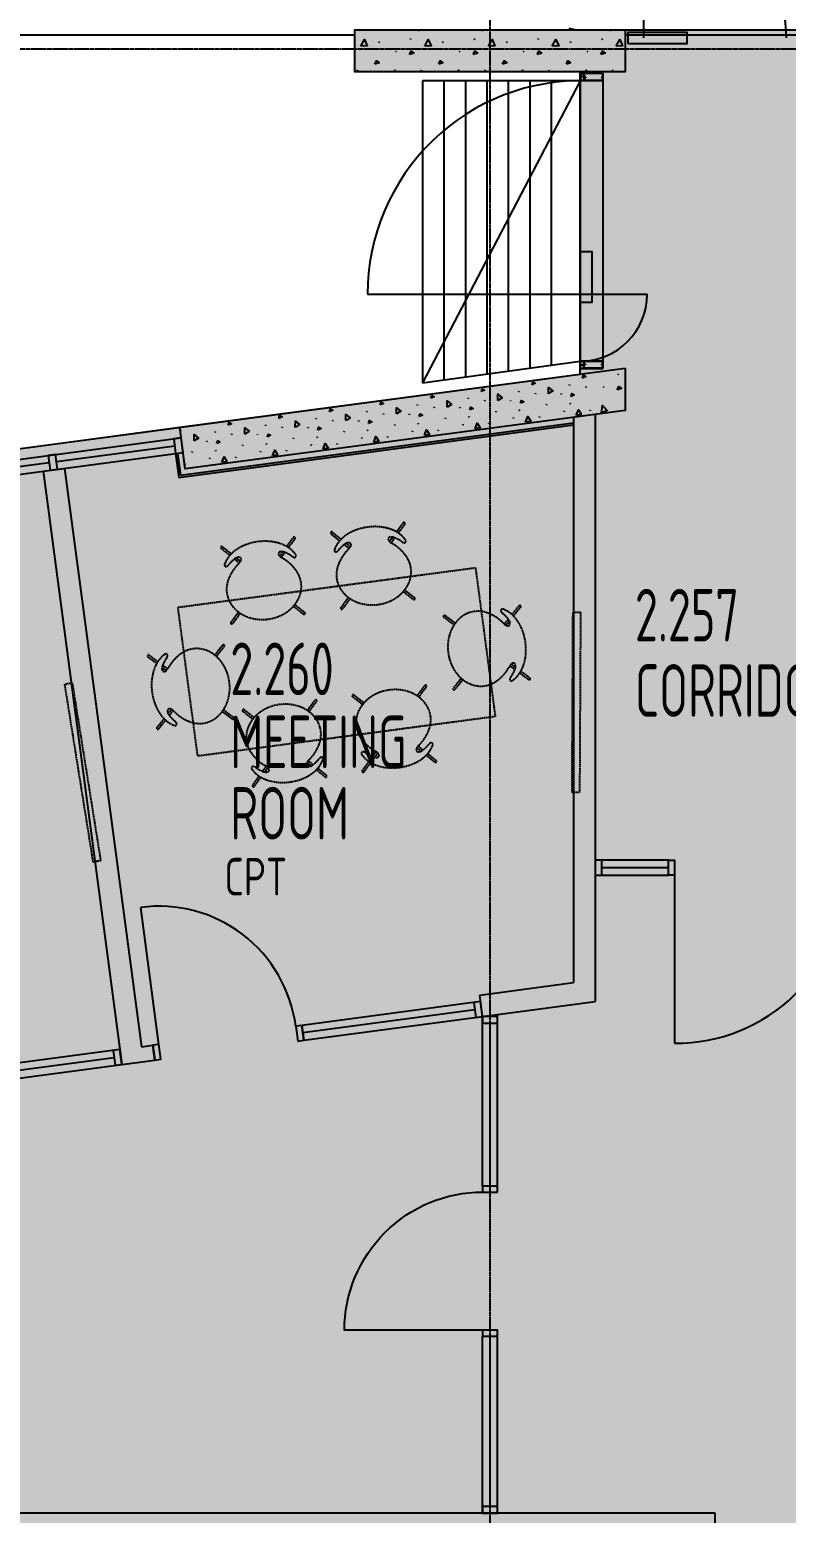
# Model space of a CAD drawing. Header units: millimetres. Extents: x -45258 to 103756, y -3540 to 105026.
# Drawn here: x 9905 to 14948, y 17043 to 26923 of the extents above; entities that cross this region are included whole.
import ezdxf
from ezdxf.enums import TextEntityAlignment as Align

# ---------------------------------------------------------------- set-up
doc = ezdxf.new("R2010")
doc.units = ezdxf.units.MM
doc.header["$LTSCALE"] = 0.4
doc.linetypes.add('BLD-80-FL-2$0$CENTER', pattern=[50.8, 31.75, -6.35, 6.35, -6.35])
doc.linetypes.add('BLD-80-FL-2$0$HIDDEN2', pattern=[4.7625, 3.175, -1.5875])
for name, color, linetype in [('BLD-80-FL-2$0$DO-EXST-6CO', 6, 'Continuous'), ('BLD-80-FL-2$0$FL-EXST-8CO', 8, 'Continuous'), ('BLD-80-FL-2$0$ST-GRID-9CE', 9, 'BLD-80-FL-2$0$CENTER'), ('BLD-80-FL-2$0$TX-EXST-6CO', 6, 'Continuous'), ('BLD-80-FL-2$0$WA-HTCH-8CO-EXST', 8, 'Continuous'), ('BLD-80-FL-2$0$WA-MASN-3CO-EXST', 3, 'Continuous'), ('BLD-80-FL-2$0$WA-PART-6C0-EXST', 6, 'Continuous'), ('BLD-80-FL-2$0$WN-EXST-8CO', 8, 'Continuous'), ('XREF', 8, 'Continuous')]:
    doc.layers.add(name, color=color, linetype=linetype)
doc.layers.add('BLD-80-FL-2$0$FU-LOOS-8H2-EXST', color=8, linetype='BLD-80-FL-2$0$HIDDEN2', lineweight=25)
doc.layers.add('BLD-80-FL-2$0$SI-BUIL-253CO', color=253, linetype='Continuous', lineweight=25)
doc.styles.add('BLD-80-FL-2$0$ISO3098B', font='isocp2.shx', dxfattribs={"width": 0.8})

# ---------------------------------------------------------------- blocks, each defined once
blk = doc.blocks.new('BLD-80-FL-2', base_point=(226.58, 457.44))
at = {"layer": 'BLD-80-FL-2$0$SI-BUIL-253CO'}
h = blk.add_hatch(color=256, dxfattribs=at)
h.dxf.hatch_style = 1
h.paths.add_polyline_path([(33930.98, 4350.99), (36240.99, 4350.99), (36240.99, 199.98), (33930.98, 199.98)], flags=16)
h.paths.add_polyline_path([(38800, 6450.02), (41466.66, 6450.02), (41466.66, 3400.02), (38800, 3400.02)], flags=16)
h.paths.add_polyline_path([(36350, 2900.02), (39550, 2900.02), (39550, 200.02), (36350, 200.02)], flags=16)
h.paths.add_polyline_path([(41566.66, 6450.02), (44233.32, 6450.02), (44233.32, 3400.02), (41566.66, 3400.02)], flags=16)
h.paths.add_polyline_path([(38700, 6950.02), (38700, 3000.02), (36349.99, 3000.02), (36349.99, 6950.02), (29849.99, 6950.01), (29849.99, 8700.01), (27292.54, 8700.01), (27292.54, 8818.01), (28771.29, 18568.34), (29466.85, 23152.04), (16621.8, 25100.52), (16625.04, 25122.94), (16625.04, 27379.99), (12299.98, 27379.99), (12299.98, 27100), (13799.98, 27100), (13799.98, 25086.47), (219.98, 23282.48), (219.98, 19520), (3199.98, 19520), (3199.98, 17500), (199.98, 17500), (199.98, 17220), (1349.98, 17220), (1349.98, 16017.89), (739.79, 15927.75), (772.65, 15705.27), (-1172.02, 15418.02), (-327.38, 9699.99), (849.99, 9699.99), (849.99, 9474.99), (4649.78, 9474.99), (4649.78, 6950), (3600, 6950), (3600, 2989.93), (10761.85, 2240.02), (10784.76, 2458.82), (10752.61, 2462.19), (10752.61, 2550.02), (16300, 2550), (16300.02, 1881.32), (16155.36, 1896.47), (16132.45, 1677.66), (19500, 1325.05), (19500.01, 149.98), (18899.98, 147.57), (18900, -130.02), (47099.98, -129.97), (47099.98, 150.03), (46250, 150.03), (46250, 2900.03), (46999.99, 2900.03), (46999.99, 3399.98), (44333.26, 3399.98), (44333.26, 6450.02), (47099.99, 6450.02), (47099.99, 6950.02)])
at = {"layer": 'BLD-80-FL-2$0$DO-EXST-6CO'}
for p, q in [((14222.97, 28276.96), (14222.97, 27325)), ((13952.39, 27040), (13952.39, 25122.82)), ((12383.42, 25617.81), (14247.39, 25617.81)), ((14430, 21750.03), (14430, 20630.03)), ((10993.47, 20622.89), (10872.29, 21534.88))]:
    blk.add_line(p, q, dxfattribs=at)
for points in [[(14390, 21850.03), (14430, 21850.03), (14430, 21750.03), (14390, 21750.03)], [(11918.62, 20644.91), (11958.27, 20650.18), (11945.11, 20749.31), (11905.46, 20744.04)], [(10966.98, 20518.5), (11006.63, 20523.76), (10993.47, 20622.89), (10953.81, 20617.62)], [(13249.99, 19639.25), (13249.99, 19679.25), (13149.98, 19679.25), (13149.98, 19639.25)], [(13249.98, 18679.25), (13249.98, 18719.25), (13149.98, 18719.25), (13149.98, 18679.25)]]:
    blk.add_lwpolyline(points, close=True, dxfattribs=at)
blk.add_lwpolyline([(13149.98, 18719.25), (12229.98, 18719.25), (12229.98, 18719.25, -0.4142136), (13149.98, 19639.25)], format="xyb", dxfattribs=at)
for centre, radius, start, end in [((14222.97, 27325), 951.96, 360, 90), ((13805.8, 25618.3), 1422.38, 88.14257, 180), ((13802.39, 25617.81), 445.01, 270, 360), ((14440.09, 21760.12), 1129.96, 269.488453, 359.488453), ((10993.47, 20622.89), 920, 7.566875, 97.568736)]:
    blk.add_arc(centre, radius, start, end, dxfattribs=at)
at = {"layer": 'BLD-80-FL-2$0$FL-EXST-8CO'}
for p, q in [((14099.98, 27344.99), (16472.63, 27345)), ((13799.98, 27040), (12749.95, 25027.61)), ((13799.98, 27040), (12749.98, 27040)), ((12749.98, 27040), (12749.98, 25027.61)), ((12892.84, 27040), (12892.84, 25047.35)), ((13035.7, 27040), (13035.7, 25067.09)), ((13178.55, 27040), (13178.55, 25086.83)), ((13321.41, 27040), (13321.41, 25106.57)), ((13464.27, 27040), (13464.27, 25126.31)), ((13607.13, 27040), (13607.13, 25146.05)), ((13799.98, 27040), (13800.01, 25172.7)), ((12749.95, 25027.61), (13799.98, 25172.69)), ((3647.67, 23737.84), (11132, 24732.05))]:
    blk.add_line(p, q, dxfattribs=at)
blk.add_lwpolyline([(-3300.04, 21385), (-1850.01, 21385), (-1850.02, 27344.98), (12299.98, 27344.99)], dxfattribs=at)
for points in [[(14120.17, 27286.12), (14120.17, 27364.12), (14511.17, 27364.12), (14511.17, 27286.12)], [(13800.11, 25903.31), (13878.11, 25903.31), (13878.11, 25562.31), (13800.11, 25562.31)]]:
    blk.add_lwpolyline(points, close=True, dxfattribs=at)
at = {"layer": 'BLD-80-FL-2$0$FU-LOOS-8H2-EXST'}
for p, q in [((12139.86, 24022.93), (12198.92, 23975.85)), ((12147.32, 24034.88), (12207.01, 23987.31)), ((12622, 24097.94), (12576.8, 24036.43)), ((12632.33, 24088.35), (12587.6, 24027.48)), ((11407.85, 23925.69), (11466.92, 23878.61)), ((11415.31, 23937.64), (11475.01, 23890.07)), ((11890, 24000.7), (11844.8, 23939.19)), ((11900.32, 23991.11), (11855.6, 23930.24)), ((12228.77, 23952.06), (12261.52, 23925.96)), ((12241.01, 23960.22), (12269.89, 23937.19)), ((12551.07, 24001.4), (12529.2, 23971.64)), ((12565, 23996.73), (12540.21, 23962.99)), ((11496.76, 23854.82), (11529.51, 23828.72)), ((11509, 23862.98), (11537.88, 23839.95)), ((11819.06, 23904.16), (11797.19, 23874.4)), ((11833, 23899.49), (11808.2, 23865.75)), ((11120.38, 23533.72), (13102.97, 23797.09)), ((13102.97, 23797.09), (13234.65, 22805.8)), ((12623.61, 23637.36), (12687.46, 23586.47)), ((12630.19, 23650.01), (12697.92, 23596.04)), ((11252.07, 22542.43), (11120.38, 23533.72)), ((11891.6, 23540.12), (11955.45, 23489.23)), ((11898.19, 23552.77), (11965.91, 23498.8)), ((12256.36, 23600.35), (12205.08, 23530.57)), ((12266.02, 23589.86), (12217.67, 23524.06)), ((13392.2, 23543.58), (13345.12, 23484.52)), ((13404.16, 23536.13), (13356.58, 23476.43)), ((11524.35, 23503.11), (11473.07, 23433.33)), ((11534.02, 23492.62), (11485.66, 23426.82)), ((12959.13, 23417.43), (12893.33, 23465.78)), ((12969.62, 23427.09), (12899.84, 23478.37)), ((13321.33, 23454.68), (13295.23, 23421.93)), ((13329.48, 23442.44), (13306.46, 23413.56)), ((13746.77, 22300.2), (13753.16, 23500.18)), ((13753.16, 23500.18), (13803.16, 23499.92)), ((13803.16, 23499.92), (13796.77, 22299.93)), ((11364.66, 23213.88), (11418.64, 23281.61)), ((11377.31, 23207.3), (11428.21, 23271.15)), ((10916.73, 23205.69), (10978.25, 23160.49)), ((10926.33, 23216.02), (10987.19, 23171.29)), ((11013.27, 23134.76), (11043.03, 23112.89)), ((11017.95, 23148.69), (11051.69, 23123.9)), ((13366, 23118.44), (13332.26, 23143.24)), ((13370.67, 23132.38), (13340.91, 23154.25)), ((10365.98, 23022.16), (10415.35, 23030.06)), ((10555.7, 21837.25), (10365.98, 23022.16)), ((10415.35, 23030.06), (10605.08, 21845.16)), ((13006.63, 23059.84), (12955.74, 22995.99)), ((13019.28, 23053.25), (12965.31, 22985.53)), ((13457.62, 23051.12), (13396.75, 23095.84)), ((13467.21, 23061.44), (13405.7, 23106.64)), ((12351.45, 22884.56), (12283.72, 22938.54)), ((12358.04, 22897.21), (12294.18, 22948.11)), ((12715.62, 22944.71), (12763.97, 23010.52)), ((12725.28, 22934.22), (12776.56, 23004.01)), ((11054.46, 22824.7), (11077.48, 22853.58)), ((11062.61, 22812.46), (11088.71, 22845.21)), ((11414.32, 22840.05), (11484.11, 22788.77)), ((11424.81, 22849.71), (11490.61, 22801.36)), ((11619.44, 22787.32), (11551.72, 22841.3)), ((11626.03, 22799.97), (11562.17, 22850.87)), ((11983.61, 22847.47), (12031.96, 22913.28)), ((11993.27, 22836.98), (12044.56, 22906.77)), ((10979.79, 22731.01), (11027.37, 22790.7)), ((10991.75, 22723.55), (11038.82, 22782.62)), ((13234.65, 22805.8), (11252.07, 22542.43)), ((12416.64, 22537.85), (12441.43, 22571.59)), ((12430.58, 22533.17), (12452.44, 22562.93)), ((12740.64, 22574.36), (12711.75, 22597.38)), ((12752.87, 22582.51), (12720.12, 22608.61)), ((12834.32, 22499.69), (12774.62, 22547.27)), ((12841.78, 22511.65), (12782.71, 22558.72)), ((11684.63, 22440.6), (11709.43, 22474.35)), ((11698.57, 22435.93), (11720.44, 22465.69)), ((12008.63, 22477.12), (11979.75, 22500.14)), ((12020.86, 22485.27), (11988.12, 22511.37)), ((12102.31, 22402.45), (12042.62, 22450.03)), ((12109.77, 22414.41), (12050.71, 22461.48)), ((12349.31, 22446.23), (12394.04, 22507.09)), ((12359.63, 22436.63), (12404.83, 22498.15)), ((11617.3, 22348.99), (11662.03, 22409.85)), ((11627.63, 22339.39), (11672.83, 22400.91)), ((13796.77, 22299.93), (13746.77, 22300.2)), ((10605.08, 21845.16), (10555.7, 21837.25))]:
    blk.add_line(p, q, dxfattribs=at)
for centre, radius, start, end in [((12144.58, 24028.37), 7, 46.017067, 236.77239), ((12626.35, 24092.37), 7, 318.361451, 149.116773), ((11412.57, 23931.13), 7, 46.017067, 236.77239), ((11894.34, 23995.12), 7, 318.361451, 149.116773), ((12454.2, 23716.7), 283.86, 134.079609, 158.921006), ((12408.84, 23710.68), 283.86, 36.212834, 61.497806), ((11722.19, 23619.46), 283.86, 134.079609, 158.921006), ((11676.83, 23613.44), 283.86, 36.212834, 61.497806), ((12211.22, 23526.77), 7, 138.145806, 328.526795), ((12692.98, 23590.77), 7, 226.607045, 56.988034), ((13397.64, 23538.87), 7, 316.017065, 146.772387), ((11479.21, 23429.53), 7, 138.145806, 328.526795), ((11960.97, 23493.53), 7, 226.607045, 56.988034), ((12896.04, 23472.23), 7, 48.145803, 238.526792), ((13085.97, 23229.25), 283.86, 43.636031, 68.921003), ((11304, 22992.53), 283.86, 126.212834, 151.497806), ((11423.9, 23276.67), 7, 316.607045, 146.988034), ((10922.31, 23210.04), 7, 48.361451, 239.116773), ((13079.95, 23274.61), 283.86, 306.212831, 331.054228), ((13461.63, 23057.1), 7, 228.361448, 59.11677), ((12288.66, 22943.81), 7, 46.607042, 236.988031), ((12770.42, 23007.8), 7, 318.145803, 148.526792), ((12960.04, 22990.47), 7, 136.607042, 326.988031), ((11297.97, 23037.89), 283.86, 224.079609, 248.921006), ((11556.65, 22846.56), 7, 46.607042, 236.988031), ((12038.42, 22910.56), 7, 318.145803, 148.526792), ((10986.31, 22728.27), 7, 136.017067, 326.77239), ((11487.9, 22794.91), 7, 228.145806, 58.526795), ((12572.8, 22823.9), 283.86, 216.212831, 241.054228), ((12527.44, 22817.87), 283.86, 313.636031, 338.921003), ((11840.79, 22726.66), 283.86, 216.212831, 241.054228), ((11795.43, 22720.63), 283.86, 313.636031, 338.921003), ((12355.29, 22442.21), 7, 138.361448, 329.11677), ((12837.06, 22506.21), 7, 226.017065, 56.772387), ((11623.28, 22344.97), 7, 138.361448, 329.11677), ((12105.05, 22408.97), 7, 226.017065, 56.772387)]:
    blk.add_arc(centre, radius, start, end, dxfattribs=at)
for centre, major_axis, ratio, start_param, end_param in [((12406.95, 23898.69), (-247.82, -32.92), 0.6804, 3.5172606, 5.9473261), ((11674.94, 23801.45), (-247.82, -32.92), 0.6804, 3.5172606, 5.9473261), ((12179.41, 23922.25), (12.4, 18.13), 0.6193912, 1.5707963, 4.712389), ((12411.76, 23862.41), (-247.82, -32.92), 0.61236, 5.4594959, 5.7398487), ((12241.12, 23935.21), (-30.25, -23.47), 0.5378224, 1.5707963, 4.712389), ((12557.48, 23977.24), (-35.33, 14.76), 0.5378224, 4.712389, 7.8539816), ((12411.76, 23862.41), (-247.82, -32.92), 0.61236, 3.6904917, 3.9883247), ((12620.43, 23980.83), (16.7, -14.26), 0.6193912, 4.712389, 7.8539816), ((11447.41, 23825), (12.4, 18.13), 0.6193912, 1.5707963, 4.712389), ((11679.76, 23765.17), (-247.82, -32.92), 0.61236, 5.4594959, 5.7398487), ((11509.11, 23837.97), (-30.25, -23.47), 0.5378224, 1.5707963, 4.712389), ((11825.48, 23880), (-35.33, 14.76), 0.5378224, 4.712389, 7.8539816), ((11679.76, 23765.17), (-247.82, -32.92), 0.61236, 3.6904917, 3.9883247), ((11888.43, 23883.59), (16.7, -14.26), 0.6193912, 4.712389, 7.8539816), ((12425.37, 23760), (-247.82, -32.92), 0.84, 5.8436414, 9.8643176), ((11693.36, 23662.76), (-247.82, -32.92), 0.84, 5.8436414, 9.8643176), ((13129.27, 23258.08), (32.92, -247.82), 0.84, 2.7020531, 6.7227292), ((13291.51, 23504.04), (18.13, -12.4), 0.6193912, 1.5707963, 4.712389), ((13267.96, 23276.5), (32.92, -247.82), 0.6804, 0.3358592, 2.7659247), ((13231.68, 23271.69), (32.92, -247.82), 0.61236, 2.2948606, 2.5926936), ((13304.48, 23442.33), (-23.47, 30.25), 0.5378224, 1.5707963, 4.712389), ((11033.84, 23204.13), (14.26, 16.7), 0.6193912, 4.712389, 7.8539816), ((11254.67, 23009.06), (32.92, -247.82), 0.84, 5.8436414, 9.8643176), ((11115.99, 22990.64), (32.92, -247.82), 0.6804, 3.5172606, 5.9473261), ((11037.44, 23141.17), (-14.76, -35.33), 0.5378224, 4.712389, 7.8539816), ((11152.26, 22995.45), (32.92, -247.82), 0.61236, 3.6904917, 3.9883247), ((13346.51, 23125.97), (14.76, 35.33), 0.5378224, 4.712389, 7.8539816), ((13350.1, 23063.01), (-14.26, -16.7), 0.6193912, 4.712389, 7.8539816), ((13231.68, 23271.69), (32.92, -247.82), 0.61236, 0.5433367, 0.8236894), ((12556.27, 22774.57), (-247.82, -32.92), 0.84, 2.7020531, 6.7227292), ((11079.47, 22824.81), (23.47, -30.25), 0.5378224, 1.5707963, 4.712389), ((11824.27, 22677.33), (-247.82, -32.92), 0.84, 2.7020531, 6.7227292), ((11152.26, 22995.45), (32.92, -247.82), 0.61236, 5.4594959, 5.7398487), ((11092.43, 22763.1), (-18.13, 12.4), 0.6193912, 1.5707963, 4.712389), ((12802.23, 22612.33), (-12.4, -18.13), 0.6193912, 1.5707963, 4.712389), ((12070.22, 22515.09), (-12.4, -18.13), 0.6193912, 1.5707963, 4.712389), ((12361.21, 22553.74), (-16.7, 14.26), 0.6193912, 4.712389, 7.8539816), ((12574.7, 22635.89), (-247.82, -32.92), 0.6804, 0.3358592, 2.7659247), ((12569.88, 22672.16), (-247.82, -32.92), 0.61236, 0.5433367, 0.8236894), ((12424.16, 22557.34), (35.33, -14.76), 0.5378224, 4.712389, 7.8539816), ((12740.52, 22599.37), (30.25, 23.47), 0.5378224, 1.5707963, 4.712389), ((12569.88, 22672.16), (-247.82, -32.92), 0.61236, 2.2948606, 2.5926936), ((11629.2, 22456.5), (-16.7, 14.26), 0.6193912, 4.712389, 7.8539816), ((11842.69, 22538.65), (-247.82, -32.92), 0.6804, 0.3358592, 2.7659247), ((11837.87, 22574.92), (-247.82, -32.92), 0.61236, 0.5433367, 0.8236894), ((11692.15, 22460.1), (35.33, -14.76), 0.5378224, 4.712389, 7.8539816), ((12008.51, 22502.13), (30.25, 23.47), 0.5378224, 1.5707963, 4.712389), ((11837.87, 22574.92), (-247.82, -32.92), 0.61236, 2.2948606, 2.5926936)]:
    blk.add_ellipse(centre, major_axis=major_axis, ratio=ratio, start_param=start_param, end_param=end_param, dxfattribs=at)
at = {"layer": 'BLD-80-FL-2$0$SI-BUIL-253CO', "flags": 128}
blk.add_lwpolyline([(3199.98, 17500), (3199.98, 19520), (219.98, 19520), (219.98, 23282.48), (13799.98, 25086.47), (13799.98, 27100), (12299.98, 27100), (12299.98, 27379.99), (16625.04, 27379.99), (16625.04, 25122.94), (16621.8, 25100.52), (29466.85, 23152.04)], dxfattribs=at)
at = {"layer": 'BLD-80-FL-2$0$ST-GRID-9CE'}
for p, q in [((13200, -2523.99), (13199.98, 31749.99)), ((84082.76, 27250), (-5320.19, 27250))]:
    blk.add_line(p, q, dxfattribs=at)
at = {"layer": 'BLD-80-FL-2$0$WA-HTCH-8CO-EXST'}
for p, q in [((12299.98, 27377.97), (12303.53, 27372.64)), ((12721.8, 27379.99), (12725.35, 27374.66)), ((12725.35, 27377.97), (12728.91, 27372.64)), ((13147.18, 27379.99), (13150.73, 27374.66)), ((13150.73, 27377.97), (13154.28, 27372.64)), ((13572.55, 27379.99), (13576.1, 27374.66)), ((13576.1, 27377.97), (13579.66, 27372.64)), ((13997.93, 27379.99), (14001.48, 27374.66)), ((14001.48, 27377.97), (14005.03, 27372.64)), ((12458.94, 27293.74), (12462.49, 27301.74)), ((12669.4, 27314.17), (12672.95, 27322.16)), ((12884.32, 27293.74), (12887.87, 27301.74)), ((13094.78, 27314.17), (13098.33, 27322.16)), ((13309.69, 27293.74), (13313.24, 27301.74)), ((13520.15, 27314.17), (13523.7, 27322.16)), ((13735.07, 27293.74), (13738.62, 27301.74)), ((13945.53, 27314.17), (13949.08, 27322.16)), ((12569.94, 27236.91), (12573.5, 27231.58)), ((12995.32, 27236.91), (12998.87, 27231.58)), ((13420.69, 27236.91), (13424.25, 27231.58)), ((13846.07, 27236.91), (13849.62, 27231.58)), ((12315.08, 27104.6), (12318.64, 27112.59)), ((12740.46, 27104.6), (12744.01, 27112.59)), ((13165.83, 27104.6), (13169.39, 27112.59)), ((13591.21, 27104.6), (13594.76, 27112.59)), ((14016.58, 27104.6), (14020.14, 27112.59)), ((13728.84, 25011.26), (13730.81, 25017.97)), ((13839.72, 24996.6), (13841.69, 25003.31)), ((13954.22, 25003.78), (13957.77, 24998.45)), ((14053.67, 25081.04), (14057.22, 25089.03)), ((13054.16, 24921.63), (13056.14, 24928.34)), ((13165.04, 24906.98), (13167.02, 24913.69)), ((13334.82, 24911.53), (13336.37, 24905.29)), ((13391.5, 24966.44), (13393.48, 24973.16)), ((13502.38, 24951.79), (13504.35, 24958.5)), ((13672.16, 24956.34), (13673.71, 24950.1)), ((12379.49, 24832.01), (12381.47, 24838.72)), ((12490.37, 24817.35), (12492.34, 24824.06)), ((12660.15, 24821.91), (12661.7, 24815.66)), ((12716.83, 24876.82), (12718.8, 24883.53)), ((12827.71, 24862.16), (12829.68, 24868.88)), ((12997.49, 24866.72), (12999.03, 24860.48)), ((13054.71, 24804.15), (13058.09, 24800.29)), ((13057.74, 24802.92), (13061.12, 24799.06)), ((13239.98, 24833.8), (13241.95, 24840.51)), ((13392.05, 24848.96), (13395.43, 24845.11)), ((13395.08, 24847.73), (13398.46, 24843.88)), ((13530.02, 24797.68), (13531.99, 24804.39)), ((13577.32, 24878.61), (13579.29, 24885.33)), ((13694.77, 24836.05), (13696.74, 24842.76)), ((13729.39, 24893.77), (13732.77, 24889.92)), ((13732.42, 24892.54), (13735.8, 24888.69)), ((13867.35, 24842.49), (13869.33, 24849.21)), ((13867.35, 24842.49), (13869.33, 24849.21)), ((11367.48, 24697.57), (11369.46, 24704.28)), ((11704.82, 24742.38), (11706.79, 24749.1)), ((11815.7, 24727.73), (11817.67, 24734.44)), ((11985.48, 24732.28), (11987.02, 24726.04)), ((12042.15, 24787.19), (12044.13, 24793.91)), ((12153.03, 24772.54), (12155.01, 24779.25)), ((12227.97, 24699.36), (12229.94, 24706.08)), ((12322.81, 24777.09), (12324.36, 24770.85)), ((12380.04, 24714.52), (12383.42, 24710.67)), ((12383.07, 24713.29), (12386.45, 24709.44)), ((12565.31, 24744.18), (12567.28, 24750.89)), ((12682.76, 24701.61), (12684.73, 24708.32)), ((12717.38, 24759.33), (12720.76, 24755.48)), ((12720.41, 24758.1), (12723.79, 24754.25)), ((12855.34, 24708.06), (12857.32, 24714.77)), ((12902.64, 24788.99), (12904.62, 24795.7)), ((13020.09, 24746.42), (13022.07, 24753.14)), ((13192.68, 24752.87), (13194.66, 24759.58)), ((13357.43, 24791.24), (13359.41, 24797.95)), ((11310.8, 24642.66), (11312.35, 24636.41)), ((11478.36, 24682.92), (11480.33, 24689.63)), ((11553.3, 24609.74), (11555.27, 24616.45)), ((11648.14, 24687.47), (11649.69, 24681.23)), ((11705.37, 24624.9), (11708.75, 24621.05)), ((11708.4, 24623.67), (11711.78, 24619.81)), ((11890.63, 24654.55), (11892.61, 24661.27)), ((12008.08, 24611.99), (12010.06, 24618.7)), ((12042.7, 24669.71), (12046.08, 24665.86)), ((12045.74, 24668.48), (12049.11, 24664.63)), ((12180.67, 24618.43), (12182.65, 24625.14)), ((12345.42, 24656.8), (12347.4, 24663.51)), ((12518.01, 24663.24), (12519.98, 24669.96)), ((11215.96, 24564.93), (11217.93, 24571.64)), ((11333.41, 24522.36), (11335.39, 24529.07)), ((11368.03, 24580.09), (11371.41, 24576.23)), ((11371.06, 24578.85), (11374.44, 24575)), ((11506, 24528.81), (11507.97, 24535.52)), ((11670.75, 24567.17), (11672.72, 24573.89)), ((11843.33, 24573.62), (11845.31, 24580.33)), ((11168.66, 24483.99), (11170.64, 24490.71))]:
    blk.add_line(p, q, dxfattribs=at)
for points in [[(12339.06, 27269.77), (12363.04, 27315.06), (12381.69, 27273.32), (12339.95, 27269.77)], [(12764.44, 27269.77), (12788.41, 27315.06), (12807.06, 27273.32), (12765.32, 27269.77)], [(13189.81, 27269.77), (13213.79, 27315.06), (13232.44, 27273.32), (13190.7, 27269.77)], [(13615.19, 27269.77), (13639.16, 27315.06), (13657.81, 27273.32), (13616.07, 27269.77)], [(14040.56, 27269.77), (14064.54, 27315.06), (14083.19, 27273.32), (14041.45, 27269.77)], [(12432.48, 27150.34), (12443.13, 27172.55), (12460.89, 27159.22), (12432.48, 27150.34)], [(12663.19, 27213.82), (12673.84, 27236.02), (12691.6, 27222.7), (12663.19, 27213.82)], [(12857.85, 27150.34), (12868.51, 27172.55), (12886.27, 27159.22), (12857.85, 27150.34)], [(13088.56, 27213.82), (13099.22, 27236.02), (13116.98, 27222.7), (13088.56, 27213.82)], [(13283.23, 27150.34), (13293.88, 27172.55), (13311.64, 27159.22), (13283.23, 27150.34)], [(13513.94, 27213.82), (13524.59, 27236.02), (13542.35, 27222.7), (13513.94, 27213.82)], [(13708.6, 27150.34), (13719.26, 27172.55), (13737.02, 27159.22), (13708.6, 27150.34)], [(13939.31, 27213.82), (13949.97, 27236.02), (13967.73, 27222.7), (13939.31, 27213.82)], [(12563.78, 27100), (12565.14, 27109.75), (12574.58, 27100)], [(12989.16, 27100), (12990.51, 27109.75), (12999.96, 27100)], [(13414.53, 27100), (13415.89, 27109.75), (13425.33, 27100)], [(13839.91, 27100), (13841.26, 27109.75), (13850.71, 27100)], [(13479.78, 25015.09), (13485.89, 25033.82), (13501.38, 25025.13), (13479.78, 25015.09)], [(13589.02, 24955.88), (13589.26, 24996.88), (13617.94, 24974.18), (13589.65, 24956.21)], [(13817.11, 25059.9), (13823.23, 25078.63), (13838.71, 25069.94), (13817.11, 25059.9)], [(14047.46, 24980.69), (14058.11, 25002.9), (14075.87, 24989.57), (14047.46, 24980.69)], [(12467.77, 24880.65), (12473.88, 24899.38), (12489.37, 24890.69), (12467.77, 24880.65)], [(12805.1, 24925.47), (12811.22, 24944.2), (12826.7, 24935.5), (12805.1, 24925.47)], [(12914.35, 24866.26), (12914.58, 24907.25), (12943.26, 24884.56), (12914.98, 24866.59)], [(13142.44, 24970.28), (13148.55, 24989.01), (13164.04, 24980.31), (13142.44, 24970.28)], [(13251.69, 24911.07), (13251.92, 24952.06), (13280.6, 24929.37), (13252.31, 24911.4)], [(13402.73, 24892.69), (13408.84, 24911.42), (13424.33, 24902.72), (13402.73, 24892.69)], [(13740.07, 24937.5), (13746.18, 24956.23), (13761.67, 24947.53), (13740.07, 24937.5)], [(11793.1, 24791.03), (11799.21, 24809.76), (11814.69, 24801.06), (11793.1, 24791.03)], [(12130.43, 24835.84), (12136.54, 24854.57), (12152.03, 24845.88), (12130.43, 24835.84)], [(12239.68, 24776.64), (12239.91, 24817.63), (12268.59, 24794.93), (12240.3, 24776.96)], [(12577.01, 24821.45), (12577.25, 24862.44), (12605.93, 24839.75), (12577.64, 24821.78)], [(12728.06, 24803.06), (12734.17, 24821.79), (12749.66, 24813.1), (12728.06, 24803.06)], [(13065.4, 24847.87), (13071.51, 24866.6), (13087, 24857.91), (13065.4, 24847.87)], [(13437.47, 24766.04), (13451.72, 24804.48), (13470.9, 24773.35), (13438.18, 24766.13)], [(13774.81, 24810.85), (13789.05, 24849.29), (13808.24, 24818.16), (13775.51, 24810.94)], [(13942.37, 24825.87), (13949.41, 24876.63), (13981.21, 24843.79), (13943.2, 24826.17)], [(11134.31, 24714.64), (11140.02, 24711.44), (11135.05, 24709.13)], [(11455.76, 24746.22), (11461.87, 24764.95), (11477.36, 24756.25), (11455.76, 24746.22)], [(11565, 24687.01), (11565.24, 24728), (11593.92, 24705.31), (11565.63, 24687.34)], [(11902.34, 24731.82), (11902.58, 24772.82), (11931.25, 24750.12), (11902.97, 24732.15)], [(12053.39, 24713.44), (12059.5, 24732.17), (12074.99, 24723.47), (12053.39, 24713.44)], [(12390.72, 24758.25), (12396.83, 24776.98), (12412.32, 24768.29), (12390.72, 24758.25)], [(12762.8, 24676.41), (12777.04, 24714.85), (12796.23, 24683.72), (12763.5, 24676.51)], [(13100.14, 24721.23), (13114.38, 24759.67), (13133.57, 24728.53), (13100.84, 24721.32)], [(11227.67, 24642.2), (11227.9, 24683.19), (11256.58, 24660.5), (11228.29, 24642.53)], [(11378.71, 24623.81), (11384.83, 24642.54), (11400.31, 24633.85), (11378.71, 24623.81)], [(11716.05, 24668.63), (11722.16, 24687.36), (11737.65, 24678.66), (11716.05, 24668.63)], [(12088.13, 24586.79), (12102.37, 24625.23), (12121.56, 24594.1), (12088.83, 24586.88)], [(12425.46, 24631.6), (12439.71, 24670.04), (12458.89, 24638.91), (12426.17, 24631.7)], [(11413.45, 24497.16), (11427.7, 24535.61), (11446.88, 24504.47), (11414.16, 24497.26)], [(11750.79, 24541.98), (11765.03, 24580.42), (11784.22, 24549.28), (11751.49, 24542.07)]]:
    blk.add_lwpolyline(points, dxfattribs=at)
at = {"layer": 'BLD-80-FL-2$0$WA-MASN-3CO-EXST'}
for points in [[(12299.98, 27379.99), (14099.98, 27379.99), (14099.98, 27100), (12299.98, 27100)], [(14099.98, 25126.32), (14099.98, 24843.86), (11168.87, 24454.49), (11132, 24732.05)]]:
    blk.add_lwpolyline(points, close=True, dxfattribs=at)
at = {"layer": 'BLD-80-FL-2$0$WA-PART-6C0-EXST'}
for p, q in [((13900.01, 24817.3), (13900.02, 20908.12)), ((11125.89, 24398.34), (13756.01, 24747.73)), ((11137.07, 24412.94), (13756.01, 24760.84)), ((13756.01, 24798.17), (13756.02, 21034.26)), ((11104.82, 24556.97), (11125.89, 24398.34)), ((11117.71, 24558.68), (11137.07, 24412.94)), ((10222.11, 24439.71), (10364.86, 24458.67)), ((10222.11, 24439.71), (10746.89, 20489.26)), ((10364.86, 24458.67), (10876.47, 20607.35)), ((13131.02, 20951.23), (13756.02, 21034.26)), ((13149.98, 20808.49), (13131.02, 20951.23)), ((13149.98, 20808.49), (13900.02, 20908.12)), ((10876.47, 20607.35), (10953.82, 20617.62)), ((10966.98, 20518.5), (10953.82, 20617.62)), ((10746.89, 20489.26), (10966.98, 20518.5)), ((14699.99, 17500.02), (7799.99, 17500.01))]:
    blk.add_line(p, q, dxfattribs=at)
blk.add_lwpolyline([(14480.99, 17100.02), (14699.99, 17100.02), (14699.99, 17500.02)], dxfattribs=at)
at = {"layer": 'BLD-80-FL-2$0$WN-EXST-8CO'}
for p, q in [((13725.02, 27389.99), (13775.02, 27379.99)), ((13801.98, 27090), (13799.98, 27090)), ((13799.98, 27090), (13799.98, 27040.12)), ((13801.98, 27090), (13801.98, 27068)), ((13801.98, 27090), (13826.11, 27090)), ((13801.98, 27087.96), (13826.11, 27087.96)), ((13826.11, 27090), (13952.39, 27090)), ((13826.11, 27090), (13826.11, 27068)), ((13950.59, 27088), (13828.11, 27088)), ((13828.11, 27088), (13828.11, 27063.46)), ((13950.59, 27088), (13950.59, 27063.46)), ((13952.39, 27090), (13952.39, 27040)), ((13952.39, 27040), (13799.98, 27040)), ((13826.11, 27068), (13801.98, 27068)), ((13826.11, 27066), (13801.98, 27066)), ((13801.98, 27066), (13801.98, 27041.8)), ((13826.11, 27041.8), (13801.98, 27041.8)), ((13826.11, 27066), (13826.11, 27041.8)), ((13839.46, 27063.46), (13828.11, 27063.46)), ((13828.11, 27061.16), (13828.11, 27041.8)), ((13828.11, 27061.16), (13839.46, 27061.16)), ((13950.59, 27041.8), (13828.11, 27041.8)), ((13839.46, 27063.46), (13839.46, 27061.16)), ((13943.66, 27063.46), (13950.59, 27063.46)), ((13943.66, 27063.46), (13943.66, 27061.21)), ((13943.66, 27061.16), (13950.59, 27061.16)), ((13950.59, 27061.16), (13950.59, 27041.8)), ((13952.39, 25172.82), (13799.98, 25172.82)), ((13799.98, 25122.82), (13799.98, 25172.69)), ((13801.98, 25122.82), (13799.98, 25122.82)), ((13826.11, 25171.01), (13801.98, 25171.01)), ((13801.98, 25146.81), (13801.98, 25171.01)), ((13826.11, 25146.81), (13801.98, 25146.81)), ((13801.98, 25122.82), (13801.98, 25144.81)), ((13826.11, 25144.81), (13801.98, 25144.81)), ((13801.98, 25124.85), (13826.11, 25124.85)), ((13801.98, 25122.82), (13826.11, 25122.82)), ((13826.11, 25146.81), (13826.11, 25171.01)), ((13826.11, 25122.82), (13826.11, 25144.81)), ((13826.11, 25122.82), (13952.39, 25122.82)), ((13950.59, 25171.02), (13828.11, 25171.01)), ((13828.11, 25151.66), (13828.11, 25171.01)), ((13828.11, 25151.66), (13839.46, 25151.66)), ((13839.46, 25149.35), (13828.11, 25149.35)), ((13828.11, 25124.82), (13828.11, 25149.35)), ((13950.59, 25124.82), (13828.11, 25124.82)), ((13839.46, 25149.35), (13839.46, 25151.66)), ((13943.66, 25151.66), (13950.59, 25151.66)), ((13943.66, 25149.36), (13943.66, 25151.61)), ((13943.66, 25149.36), (13950.59, 25149.36)), ((13950.59, 25151.66), (13950.59, 25171.02)), ((13950.59, 25124.82), (13950.59, 25149.36)), ((13952.39, 25122.82), (13952.39, 25172.82)), ((3656.89, 23668.45), (11136.81, 24662.1)), ((11098.23, 24606.53), (10311.68, 24502.05)), ((3674.46, 23569.91), (11154.38, 24563.55)), ((10262.12, 24495.46), (9289.13, 24366.21)), ((13945.02, 21800.03), (14390, 21800.03)), ((13098.79, 20852.13), (11951.69, 20699.75)), ((13149.98, 19679.25), (13149.98, 20808.49)), ((13199.98, 19679.25), (13199.98, 20763.49)), ((13249.98, 19679.25), (13249.98, 20821.77)), ((10695.7, 20532.9), (9087.46, 20319.25)), ((13149.99, 17500.01), (13149.98, 18679.25)), ((13199.99, 17545.01), (13199.99, 18679.25)), ((13249.99, 17500.01), (13249.98, 18679.25))]:
    blk.add_line(p, q, dxfattribs=at)
for points in [[(11104.82, 24556.97), (11154.38, 24563.55), (11141.22, 24662.68), (11091.65, 24656.1)], [(10268.7, 24445.9), (10318.27, 24452.48), (10305.1, 24551.61), (10255.53, 24545.03)], [(14390, 21850.03), (13900.02, 21850.03), (13900.02, 21750.03), (14390, 21750.03)], [(13900.02, 21750.02), (13945.02, 21750.02), (13945.02, 21850.03), (13900.02, 21850.03)], [(13136.82, 20907.62), (11945.11, 20749.31), (11958.27, 20650.18), (13149.98, 20808.49)], [(13136.82, 20907.62), (13092.21, 20901.69), (13105.38, 20802.56), (13149.98, 20808.49)], [(13149.98, 20808.49), (13149.98, 20763.49), (13249.98, 20763.49), (13249.98, 20808.49)], [(10733.72, 20588.39), (9080.88, 20368.82), (9094.05, 20269.69), (10746.89, 20489.26)], [(10733.72, 20588.39), (10689.12, 20582.46), (10702.28, 20483.33), (10746.89, 20489.26)], [(13149.99, 17545.01), (13149.99, 17500.01), (13249.99, 17500.01), (13249.99, 17545.01)]]:
    blk.add_lwpolyline(points, close=True, dxfattribs=at)
at = {"layer": 'BLD-80-FL-2$0$TX-EXST-6CO', "linetype": 'Continuous', "style": 'BLD-80-FL-2$0$ISO3098B', "width": 0.714286}
for s, p in [('2.257', (14165.74, 23656.39)), ('2.260', (11468.99, 23298.6)), ('CORRIDOR 1', (14165.74, 23154.39)), ('MEETING', (11468.99, 22812.15)), ('ROOM', (11468.99, 22337.15))]:
    blk.add_text(s, height=350, rotation=0.00005, dxfattribs=at).set_placement(p, align=Align.TOP_LEFT)
at = {"layer": 'BLD-80-FL-2$0$TX-EXST-6CO', "style": 'BLD-80-FL-2$0$ISO3098B', "width": 0.8}
blk.add_text('CPT', height=250, rotation=0.00005, dxfattribs=at).set_placement((11430.02, 21739.63), align=Align.MIDDLE_LEFT)

msp = doc.modelspace()

# ---------------------------------------------------------------- block references
at = {"layer": 'XREF'}
msp.add_blockref('BLD-80-FL-2', (0, 0), dxfattribs=at)

doc.saveas('drawing.dxf')
